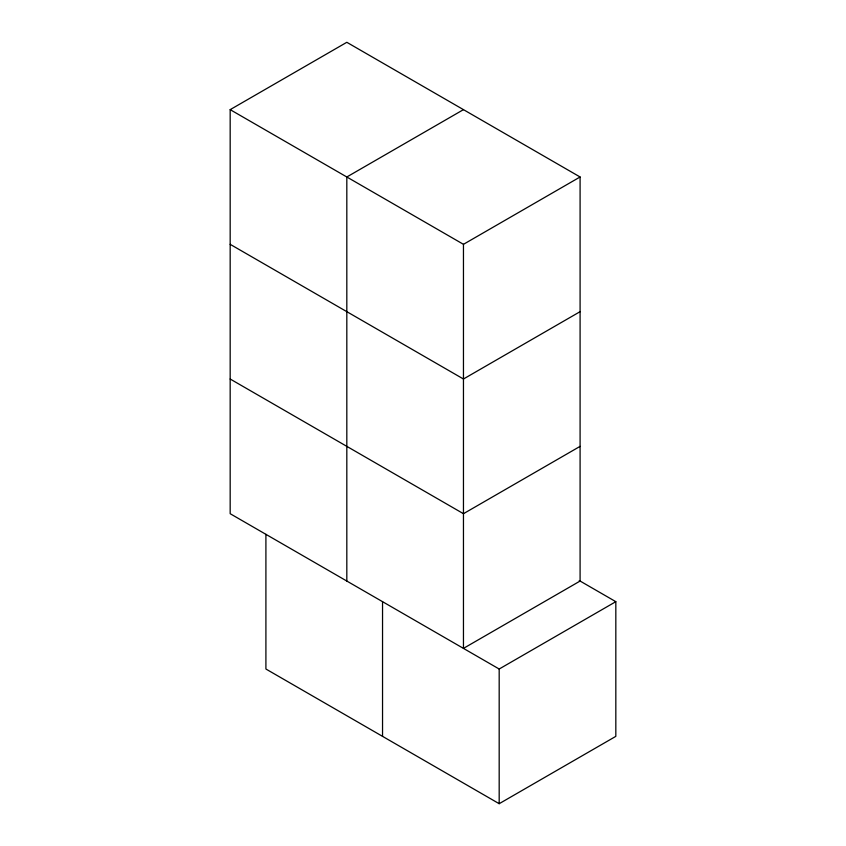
<?xml version="1.0" encoding="UTF-8"?>
<svg xmlns="http://www.w3.org/2000/svg" width="846" height="846" viewBox="0 0 846 846"><rect width="100%" height="100%" fill="white"/><g stroke="black" fill="none" stroke-linecap="round" stroke-linejoin="round"><path stroke-width="1.27" d="M230.175 109.642L346.818 42.3L580.092 176.983L580.092 581.043L463.46 648.385L463.46 244.325L230.175 109.642L230.175 513.702L499.182 669.017L615.825 601.675L615.825 736.358L499.182 803.7L265.908 669.017L265.908 534.334M463.46 109.642L346.818 176.983L346.818 581.043M463.46 244.325L580.092 176.983M580.092 311.666L463.46 379.008L230.175 244.325M580.092 446.36L463.46 513.702L230.175 379.019M579.235 580.546L615.825 601.675M499.182 669.017L499.182 803.7M382.54 601.675L382.54 736.358"/></g></svg>
